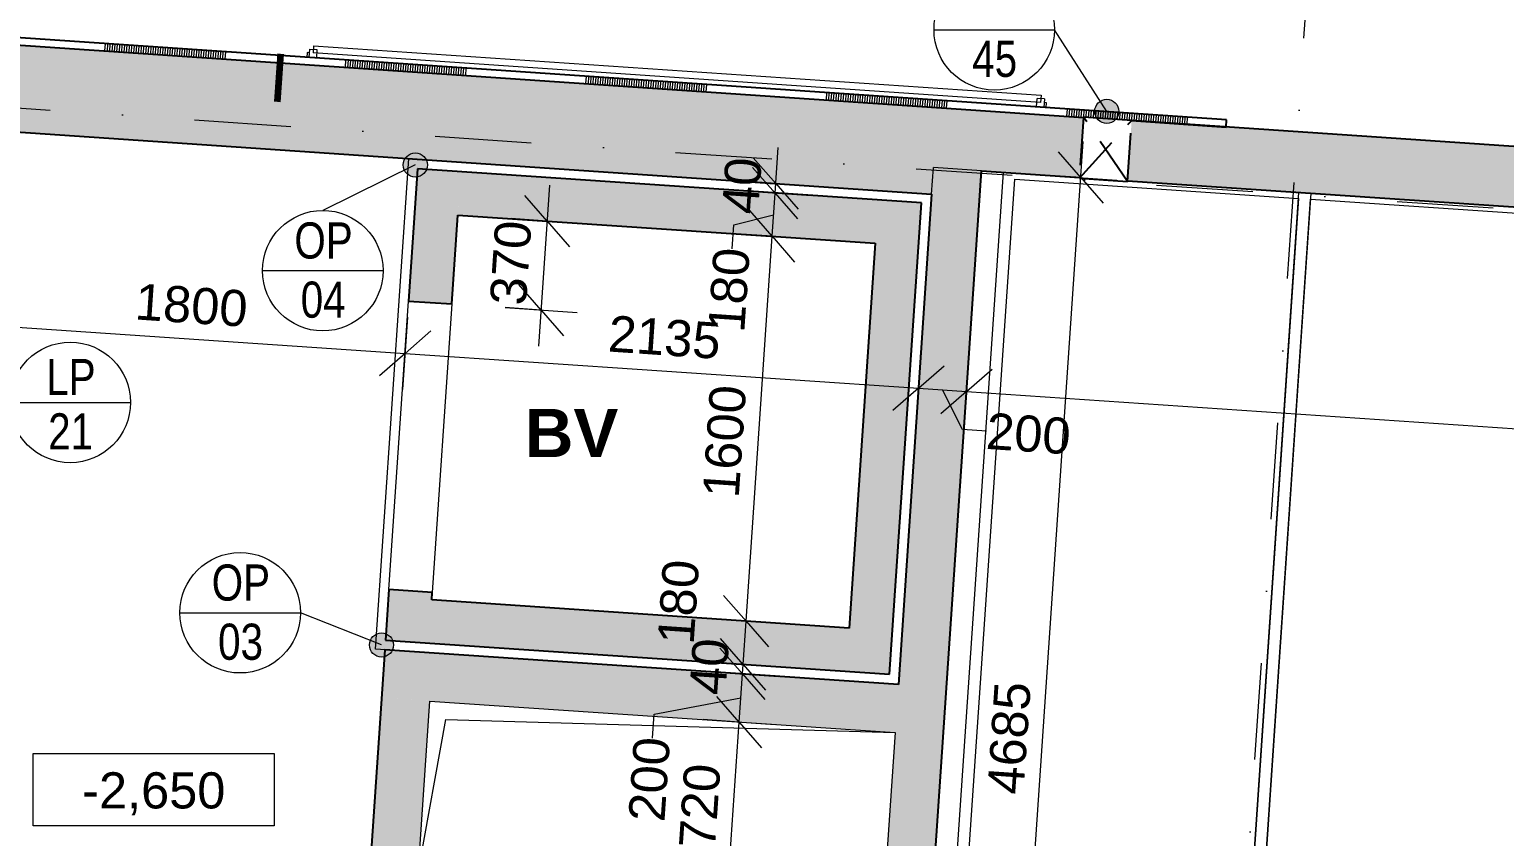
# Model space of a CAD drawing. Header units: millimetres. Extents: x -45523 to 44975, y -3459 to 74573.
# Drawn here: x 11066 to 17185, y 51960 to 55308 of the extents above; entities that cross this region are included whole.
import ezdxf

# ---------------------------------------------------------------- set-up
doc = ezdxf.new("R2010")
doc.units = ezdxf.units.MM
for name, pattern in [('HA_Dash_3mm-S1mm', [300, 200, -100]), ('HA_DashDot_10mm-S3mm', [1000, 400, -300, 0, -300]), ('HA_DashDot_6mm-S2mm', [600, 200, -200, 0, -200])]:
    doc.linetypes.add(name, pattern=pattern)
for name, color, linetype, lineweight in [('A-____-____-DIMS', 9, 'Continuous', 5), ('A-____-____-DIMS-100', 9, 'Continuous', 5), ('A-AREA-____-IDEN', 9, 'Continuous', 9), ('A-DETL-GENF-OTLN', 9, 'Continuous', 9), ('A-FLOR-____-OTLN', 9, 'Continuous', 9), ('A-FLOR-HRAL-IDEN', 9, 'Continuous', 9), ('A-GENM-____-IDEN', 9, 'Continuous', 9), ('A-GENM-____-MCUT', 9, 'HA_Dash_3mm-S1mm', 25), ('A-GENM-____-OTLN', 9, 'Continuous', 9), ('A-WALL-____-MCUT', 9, 'Continuous', 9), ('A-WALL-____-PATT', 9, 'Continuous', 25), ('C-PRKG-____-OTLN', 9, 'Continuous', 9), ('G-____-____-DIMS', 9, 'Continuous', 5), ('G-____-____-SYMB', 9, 'Continuous', 5), ('I-WALL-____-MCUT', 9, 'Continuous', 25), ('I-WALL-____-OTLN', 9, 'Continuous', 9), ('S-GRID-____-OTLN', 9, 'Continuous', 5)]:
    doc.layers.add(name, color=color, linetype=linetype, lineweight=lineweight)
doc.styles.add('Arial_2', font='arial.ttf', dxfattribs={"height": 150})
doc.styles.add('Arial_3', font='arial.ttf', dxfattribs={"width": 0.8, "height": 150})
doc.styles.add('Arial_B', font='arialbd.ttf', dxfattribs={"height": 200})
doc.dimstyles.new('Inner_Dimensions', dxfattribs={"dimscale": 304.8, "dimtxt": 153.03891, "dimasz": 0.656168, "dimexe": 0.492126, "dimexo": 0.0625, "dimgap": 0.065617, "dimtad": 1, "dimdec": 0, "dimzin": 0, "dimdsep": 46, "dimtxsty": 'Arial_2', "dimblk1": 'OBLIQUE', "dimblk2": 'OBLIQUE', "dimsah": 1, "dimcen": 0.09, "dimdle": 0.492126, "dimazin": 0, "dimtfac": 1, "dimtdec": 4, "dimtix": 1, "dimtmove": 0, "dimatfit": 3, "dimfxl": 0.492126, "dimfxlon": 1, "dimtvp": 1, "dimtolj": 1, "dimtzin": 0, "dimlwd": 9, "dimlwe": 9, "dimarcsym": 2})
doc.dimstyles.new('Inner_Dimensions_1', dxfattribs={"dimscale": 304.8, "dimtxt": 153.03891, "dimasz": 0.656168, "dimexe": 0.492126, "dimexo": 0.0625, "dimgap": 0.065617, "dimtad": 1, "dimdec": 0, "dimzin": 0, "dimdsep": 46, "dimtxsty": 'Arial_2', "dimblk1": 'OBLIQUE', "dimblk2": 'OBLIQUE', "dimsah": 1, "dimcen": 0.09, "dimdle": 0.492126, "dimazin": 0, "dimtfac": 1, "dimtdec": 4, "dimtix": 1, "dimtmove": 1, "dimatfit": 3, "dimfxl": 0.492126, "dimfxlon": 1, "dimtvp": 1, "dimtolj": 1, "dimtzin": 0, "dimlwd": 9, "dimlwe": 9, "dimarcsym": 2})
doc.dimstyles.new('Inner_Dimensions_2', dxfattribs={"dimscale": 304.8, "dimtxt": 153.03891, "dimasz": 0.656168, "dimexe": 0.492126, "dimexo": 0.0625, "dimgap": 0.065617, "dimtad": 1, "dimdec": 0, "dimzin": 0, "dimdsep": 46, "dimtxsty": 'Arial_2', "dimblk1": 'OBLIQUE', "dimblk2": 'OBLIQUE', "dimsah": 1, "dimcen": 0.09, "dimdle": 0.492126, "dimazin": 0, "dimtfac": 1, "dimtdec": 4, "dimtix": 1, "dimtmove": 2, "dimatfit": 3, "dimfxl": 0.492126, "dimfxlon": 1, "dimtvp": 1, "dimtolj": 1, "dimtzin": 0, "dimlwd": 9, "dimlwe": 9, "dimarcsym": 2})
doc.dimstyles.new('Inner_Dimensions_3', dxfattribs={"dimscale": 304.8, "dimtxt": 153.03891, "dimasz": 0.656168, "dimexe": 0.492126, "dimexo": 0.0625, "dimgap": 0.065617, "dimtad": 1, "dimdec": 0, "dimzin": 0, "dimdsep": 46, "dimtxsty": 'Arial_2', "dimblk1": 'OBLIQUE', "dimblk2": 'OBLIQUE', "dimsah": 1, "dimcen": 0.09, "dimdle": 0.492126, "dimazin": 0, "dimtfac": 1, "dimtdec": 4, "dimtix": 1, "dimtmove": 0, "dimatfit": 3, "dimfxl": 0.492126, "dimfxlon": 1, "dimtvp": 1, "dimtolj": 1, "dimtzin": 0, "dimlwd": 9, "dimlwe": 9, "dimarcsym": 2})

# ---------------------------------------------------------------- blocks, each defined once
blk = doc.blocks.new('HA_PA_Perpendicular_SingleStall - Generic-V4-1PP_GARAZ')
at = {"layer": 'C-PRKG-____-OTLN', "lineweight": 5}
for p, q in [((-25, 5025), (-25, 4930.5)), ((25, 5025), (-25, 5025)), ((25, 25), (25, 5025)), ((2475, 5025), (2525, 5025)), ((2475, 5025), (2475, 25)), ((2525, 5025), (2525, 0)), ((-25, 4330.5), (-25, 0)), ((2475, 25), (25, 25))]:
    blk.add_line(p, q, dxfattribs=at)
blk = doc.blocks.new('HA_PA_Perpendicular_SingleStall - Generic-V7-1PP_GARAZ')
at = {"layer": 'C-PRKG-____-OTLN', "lineweight": 5}
for p, q in [((-25, 0), (-25, -5025)), ((25, -25), (1205, -25)), ((25, -5025), (25, -25)), ((1205, -25), (1205, -5025)), ((1255, 0), (1255, -5025)), ((-25, -5025), (25, -5025)), ((1255, -5025), (1205, -5025))]:
    blk.add_line(p, q, dxfattribs=at)
blk = doc.blocks.new('HA_GM_Shaft_Rectangle - Default-2321898-1PP_GARAZ')
at = {"layer": 'A-DETL-GENF-OTLN'}
for p, q in [((72, -72), (1935, 0)), ((0, -720), (72, -72))]:
    blk.add_line(p, q, dxfattribs=at)
at = {"layer": 'A-GENM-____-OTLN'}
for p, q in [((0, -720), (0, 0)), ((0, 0), (1935, 0)), ((1935, 0), (1935, -720)), ((1935, -720), (0, -720))]:
    blk.add_line(p, q, dxfattribs=at)
blk = doc.blocks.new('HA_GM_Opening_Circle_WallBased - Default-2291619-1PP_GARAZ')
at = {"layer": 'A-GENM-____-MCUT'}
for p, q in [((225, 127.7), (25, 127.7)), ((25, 127.7), (25, -125.8)), ((225, 127.7), (25, -125.8)), ((25, 127.7), (225, -125.8)), ((225, -125.8), (225, 127.7)), ((25, -125.8), (225, -125.8))]:
    blk.add_line(p, q, dxfattribs=at)
blk = doc.blocks.new('Spot Elevations - Generic-448778-1PP_GARAZ')
at = {"layer": 'G-____-____-DIMS', "lineweight": 9}
for p, q in [((-5, 0), (-5, 3)), ((-5, 3), (5, 3)), ((5, 3), (5, 0)), ((5, 0), (-5, 0))]:
    blk.add_line(p, q, dxfattribs=at)
blk = doc.blocks.new('DIMBLOCK397-1PP_GARAZ')
at = {"layer": 'A-____-____-DIMS-100', "lineweight": 9}
for p, q in [((10838.1, 54235.7), (10817.8, 53936.4)), ((10827.9, 54086.1), (10838.1, 54235.7)), ((10827.9, 54086.1), (10934.5, 54179.1)), ((12634, 54113.8), (12613.7, 53814.5)), ((12623.8, 53964.2), (12634, 54113.8)), ((10827.9, 54086.1), (10721.4, 53993.1)), ((10827.9, 54086.1), (12623.8, 53964.2)), ((12623.8, 53964.2), (12730.4, 54057.2)), ((12623.8, 53964.2), (12517.3, 53871.2))]:
    blk.add_line(p, q, dxfattribs=at)
at = {"layer": 'A-____-____-DIMS-100', "color": 0, "lineweight": 9, "insert": (11510.2, 54255), "char_height": 150, "width": 553.765, "attachment_point": 1, "rotation": 356.11727, "line_spacing_factor": 0.941778, "style": 'Arial_2'}
blk.add_mtext('1800', dxfattribs=at)
blk = doc.blocks.new('_Oblique')
at = {"color": 0, "linetype": 'ByBlock', "lineweight": -2}
blk.add_line((-0.5, -0.5), (0.5, 0.5), dxfattribs=at)
blk = doc.blocks.new('DIMBLOCK398-1PP_GARAZ')
at = {"layer": 'A-____-____-DIMS-100', "lineweight": 9}
for p, q in [((12634, 54113.8), (12613.7, 53814.5)), ((12623.8, 53964.2), (12634, 54113.8)), ((12623.8, 53964.2), (12730.4, 54057.2)), ((12623.8, 53964.2), (12517.3, 53871.2)), ((12623.8, 53964.2), (14753.9, 53819.6)), ((14764.1, 53969.3), (14743.8, 53670)), ((14753.9, 53819.6), (14764.1, 53969.3)), ((14753.9, 53819.6), (14860.5, 53912.6)), ((14753.9, 53819.6), (14647.4, 53726.6))]:
    blk.add_line(p, q, dxfattribs=at)
at = {"layer": 'A-____-____-DIMS-100', "color": 0, "lineweight": 9, "insert": (13473.2, 54121.8), "char_height": 150, "width": 553.765, "attachment_point": 1, "rotation": 356.11727, "line_spacing_factor": 0.941778, "style": 'Arial_2'}
blk.add_mtext('2135', dxfattribs=at)
blk = doc.blocks.new('DIMBLOCK399-1PP_GARAZ')
at = {"layer": 'A-____-____-DIMS-100', "lineweight": 9}
for p, q in [((14764.1, 53969.3), (14743.8, 53670)), ((14753.9, 53819.6), (14764.1, 53969.3)), ((14963.6, 53955.7), (14943.3, 53656.4)), ((14953.5, 53806.1), (14963.6, 53955.7)), ((14753.9, 53819.6), (14860.5, 53912.6)), ((14953.5, 53806.1), (15060, 53899.1)), ((14753.9, 53819.6), (14647.4, 53726.6)), ((14753.9, 53819.6), (14953.5, 53806.1)), ((14953.5, 53806.1), (14846.9, 53713.1)), ((14936.2, 53647.8), (14853.7, 53812.8)), ((15036, 53641), (14936.2, 53647.8))]:
    blk.add_line(p, q, dxfattribs=at)
at = {"layer": 'A-____-____-DIMS-100', "color": 0, "lineweight": 9, "insert": (15041.2, 53717.8), "char_height": 150, "width": 415.324, "attachment_point": 1, "rotation": 356.11727, "line_spacing_factor": 0.941778, "style": 'Arial_2'}
blk.add_mtext('200', dxfattribs=at)
blk = doc.blocks.new('DIMBLOCK400-1PP_GARAZ')
at = {"layer": 'A-____-____-DIMS-100', "lineweight": 9}
for p, q in [((14963.6, 53955.7), (14943.3, 53656.4)), ((14953.5, 53806.1), (14963.6, 53955.7)), ((14953.5, 53806.1), (15060, 53899.1)), ((14953.5, 53806.1), (14846.9, 53713.1)), ((14953.5, 53806.1), (24486.5, 53159.1)), ((24496.7, 53308.7), (24476.4, 53009.4)), ((24486.5, 53159.1), (24496.7, 53308.7)), ((24486.5, 53159.1), (24593.1, 53252.1)), ((24486.5, 53159.1), (24380, 53066.1))]:
    blk.add_line(p, q, dxfattribs=at)
at = {"layer": 'A-____-____-DIMS-100', "color": 0, "lineweight": 9, "insert": (19846, 53689.2), "char_height": 150, "width": 553.765, "attachment_point": 1, "rotation": 356.11727, "line_spacing_factor": 0.941778, "style": 'Arial_2'}
blk.add_mtext('9555', dxfattribs=at)
blk = doc.blocks.new('DIMBLOCK440-1PP_GARAZ')
at = {"layer": 'A-____-____-DIMS-100', "lineweight": 9}
for p, q in [((14010.1, 52434.4), (13917.1, 52540.9)), ((13860.4, 52444.5), (14159.7, 52424.2)), ((14010.1, 52434.4), (13860.4, 52444.5)), ((13961.3, 51716), (14010.1, 52434.4)), ((14010.1, 52434.4), (14103.1, 52327.8)), ((13961.3, 51716), (13868.3, 51822.6)), ((13811.6, 51726.2), (14111, 51705.9)), ((13961.3, 51716), (13811.6, 51726.2)), ((13961.3, 51716), (14054.3, 51609.5))]:
    blk.add_line(p, q, dxfattribs=at)
at = {"layer": 'A-____-____-DIMS-100', "color": 0, "lineweight": 9, "insert": (13759.7, 51917.1), "char_height": 150, "width": 415.324, "attachment_point": 1, "rotation": 86.11727, "line_spacing_factor": 0.941778, "style": 'Arial_2'}
blk.add_mtext('720', dxfattribs=at)
blk = doc.blocks.new('DIMBLOCK441-1PP_GARAZ')
at = {"layer": 'A-____-____-DIMS-100', "lineweight": 9}
for p, q in [((14023.6, 52633.9), (13930.6, 52740.5)), ((13873.9, 52644.1), (14173.3, 52623.8)), ((14023.6, 52633.9), (13873.9, 52644.1)), ((14010.1, 52434.4), (14023.6, 52633.9)), ((14023.6, 52633.9), (14116.6, 52527.4)), ((13657.4, 52467.3), (14016.8, 52534.2)), ((14010.1, 52434.4), (13917.1, 52540.9)), ((13650.6, 52367.6), (13657.4, 52467.3)), ((13860.4, 52444.5), (14159.7, 52424.2)), ((14010.1, 52434.4), (13860.4, 52444.5)), ((14010.1, 52434.4), (14103.1, 52327.8))]:
    blk.add_line(p, q, dxfattribs=at)
at = {"layer": 'A-____-____-DIMS-100', "color": 0, "lineweight": 9, "insert": (13550.3, 52027.5), "char_height": 150, "width": 415.324, "attachment_point": 1, "rotation": 86.11727, "line_spacing_factor": 0.941778, "style": 'Arial_2'}
blk.add_mtext('200', dxfattribs=at)
blk = doc.blocks.new('DIMBLOCK442-1PP_GARAZ')
at = {"layer": 'A-____-____-DIMS-100', "lineweight": 9}
for p, q in [((14026.3, 52673.8), (13933.3, 52780.4)), ((14023.6, 52633.9), (13930.6, 52740.5)), ((13873.9, 52644.1), (14173.3, 52623.8)), ((14023.6, 52633.9), (13873.9, 52644.1)), ((13876.7, 52684), (14176, 52663.7)), ((14026.3, 52673.8), (13876.7, 52684)), ((14023.6, 52633.9), (14026.3, 52673.8)), ((14023.6, 52633.9), (14116.6, 52527.4)), ((14026.3, 52673.8), (14119.3, 52567.3))]:
    blk.add_line(p, q, dxfattribs=at)
at = {"layer": 'A-____-____-DIMS-100', "color": 0, "lineweight": 9, "insert": (13802.9, 52553.3), "char_height": 150, "width": 276.883, "attachment_point": 1, "rotation": 86.11727, "line_spacing_factor": 0.941778, "style": 'Arial_2'}
blk.add_mtext('40', dxfattribs=at)
blk = doc.blocks.new('DIMBLOCK443-1PP_GARAZ')
at = {"layer": 'A-____-____-DIMS-100', "lineweight": 9}
for p, q in [((14038.5, 52853.4), (13945.5, 52960)), ((13888.8, 52863.6), (14188.2, 52843.3)), ((14038.5, 52853.4), (13888.8, 52863.6)), ((14026.3, 52673.8), (14038.5, 52853.4)), ((14038.5, 52853.4), (14131.5, 52746.9)), ((14026.3, 52673.8), (13933.3, 52780.4)), ((13876.7, 52684), (14176, 52663.7)), ((14026.3, 52673.8), (13876.7, 52684)), ((14026.3, 52673.8), (14119.3, 52567.3))]:
    blk.add_line(p, q, dxfattribs=at)
at = {"layer": 'A-____-____-DIMS-100', "color": 0, "lineweight": 9, "insert": (13671.3, 52763.5), "char_height": 150, "width": 415.324, "attachment_point": 1, "rotation": 86.11727, "line_spacing_factor": 0.941778, "style": 'Arial_2'}
blk.add_mtext('180', dxfattribs=at)
blk = doc.blocks.new('DIMBLOCK444-1PP_GARAZ')
at = {"layer": 'A-____-____-DIMS-100', "lineweight": 9}
for p, q in [((14146.8, 54449.8), (14053.8, 54556.3)), ((13997.2, 54459.9), (14296.5, 54439.6)), ((14146.8, 54449.8), (13997.2, 54459.9)), ((14038.5, 52853.4), (14146.8, 54449.8)), ((14146.8, 54449.8), (14239.8, 54343.2)), ((14038.5, 52853.4), (13945.5, 52960)), ((13888.8, 52863.6), (14188.2, 52843.3)), ((14038.5, 52853.4), (13888.8, 52863.6)), ((14038.5, 52853.4), (14131.5, 52746.9))]:
    blk.add_line(p, q, dxfattribs=at)
at = {"layer": 'A-____-____-DIMS-100', "color": 0, "lineweight": 9, "insert": (13858.4, 53371.7), "char_height": 150, "width": 553.765, "attachment_point": 1, "rotation": 86.11727, "line_spacing_factor": 0.941778, "style": 'Arial_2'}
blk.add_mtext('1600', dxfattribs=at)
blk = doc.blocks.new('DIMBLOCK445-1PP_GARAZ')
at = {"layer": 'A-____-____-DIMS-100', "lineweight": 9}
for p, q in [((14159, 54629.3), (14066, 54735.9)), ((14009.4, 54639.5), (14308.7, 54619.2)), ((14159, 54629.3), (14009.4, 54639.5)), ((14146.8, 54449.8), (14159, 54629.3)), ((14159, 54629.3), (14252, 54522.8)), ((13988.3, 54497.6), (14152.9, 54539.5)), ((14146.8, 54449.8), (14053.8, 54556.3)), ((13981.5, 54397.9), (13988.3, 54497.6)), ((13997.2, 54459.9), (14296.5, 54439.6)), ((14146.8, 54449.8), (13997.2, 54459.9)), ((14146.8, 54449.8), (14239.8, 54343.2))]:
    blk.add_line(p, q, dxfattribs=at)
at = {"layer": 'A-____-____-DIMS-100', "color": 0, "lineweight": 9, "insert": (13881.3, 54057.8), "char_height": 150, "width": 415.324, "attachment_point": 1, "rotation": 86.11727, "line_spacing_factor": 0.941778, "style": 'Arial_2'}
blk.add_mtext('180', dxfattribs=at)
blk = doc.blocks.new('DIMBLOCK446-1PP_GARAZ')
at = {"layer": 'A-____-____-DIMS-100', "lineweight": 9}
for p, q in [((14161.7, 54669.2), (14068.7, 54775.8)), ((14159, 54629.3), (14171.9, 54818.9)), ((14159, 54629.3), (14066, 54735.9)), ((14012.1, 54679.4), (14311.4, 54659.1)), ((14161.7, 54669.2), (14012.1, 54679.4)), ((14161.7, 54669.2), (14254.7, 54562.7)), ((14009.4, 54639.5), (14308.7, 54619.2)), ((14159, 54629.3), (14009.4, 54639.5)), ((14159, 54629.3), (14252, 54522.8))]:
    blk.add_line(p, q, dxfattribs=at)
at = {"layer": 'A-____-____-DIMS-100', "color": 0, "lineweight": 9, "insert": (13938.3, 54548.7), "char_height": 150, "width": 276.883, "attachment_point": 1, "rotation": 86.11727, "line_spacing_factor": 0.941778, "style": 'Arial_2'}
blk.add_mtext('40', dxfattribs=at)
blk = doc.blocks.new('DIMBLOCK448-1PP_GARAZ')
at = {"layer": 'A-____-____-DIMS-100', "lineweight": 9}
for p, q in [((15110.4, 50019.3), (15437.8, 54843.2)), ((15427.7, 54693.6), (15334.7, 54800.1)), ((15278, 54703.7), (15577.3, 54683.4)), ((15427.7, 54693.6), (15278, 54703.7)), ((15427.7, 54693.6), (15520.7, 54587)), ((15110.4, 50019.3), (15017.4, 50125.9)), ((14960.8, 50029.5), (15260.1, 50009.2)), ((15110.4, 50019.3), (14960.8, 50029.5)), ((15110.4, 50019.3), (15203.4, 49912.8))]:
    blk.add_line(p, q, dxfattribs=at)
at = {"layer": 'A-____-____-DIMS-100', "color": 0, "lineweight": 9, "insert": (15039.2, 52140.8), "char_height": 150, "width": 553.765, "attachment_point": 1, "rotation": 86.11727, "line_spacing_factor": 0.941778, "style": 'Arial_2'}
blk.add_mtext('4685', dxfattribs=at)
blk = doc.blocks.new('HA_TAG_GM_Products - Generic-588599-1PP_GARAZ')
at = {"layer": 'A-GENM-____-IDEN'}
blk.add_line((-2.5, 0), (2.5, 0), dxfattribs=at)
blk.add_circle((0, 0), 2.5, dxfattribs=at)
blk = doc.blocks.new('DIMBLOCK511-1PP_GARAZ')
at = {"layer": 'A-____-____-DIMS-100', "lineweight": 9}
for p, q in [((13178.7, 53994.3), (13224, 54662.7)), ((13213.9, 54513.1), (13120.9, 54619.6)), ((13064.2, 54523.2), (13363.5, 54502.9)), ((13213.9, 54513.1), (13064.2, 54523.2)), ((13213.9, 54513.1), (13306.9, 54406.5)), ((13188.8, 54143.9), (13095.8, 54250.5)), ((13039.2, 54154.1), (13338.5, 54133.8)), ((13188.8, 54143.9), (13039.2, 54154.1)), ((13188.8, 54143.9), (13281.8, 54037.4))]:
    blk.add_line(p, q, dxfattribs=at)
at = {"layer": 'A-____-____-DIMS-100', "color": 0, "lineweight": 9, "insert": (12975.4, 54170.4), "char_height": 150, "width": 415.324, "attachment_point": 1, "rotation": 86.11727, "line_spacing_factor": 0.941778, "style": 'Arial_2'}
blk.add_mtext('370', dxfattribs=at)
blk = doc.blocks.new('HA_TAG_GM_Railings - Generic-2229991-1PP_GARAZ')
at = {"layer": 'A-FLOR-HRAL-IDEN'}
blk.add_line((-2.5, 0), (2.5, 0), dxfattribs=at)
blk.add_circle((0, 0), 2.5, dxfattribs=at)
blk = doc.blocks.new('DIMBLOCK556-1PP_GARAZ')
at = {"layer": 'A-____-____-DIMS-100', "lineweight": 9}
for p, q in [((15572.2, 55429.5), (15592.5, 55728.8)), ((15582.4, 55579.2), (15688.9, 55672.2)), ((15582.4, 55579.2), (15475.8, 55486.2)), ((15582.4, 55579.2), (15572.2, 55429.5)), ((15582.4, 55579.2), (19064.4, 55342.9)), ((19074.5, 55492.5), (19054.2, 55193.2)), ((19064.4, 55342.9), (19074.5, 55492.5)), ((19064.4, 55342.9), (19170.9, 55435.9)), ((19064.4, 55342.9), (18957.8, 55249.9))]:
    blk.add_line(p, q, dxfattribs=at)
at = {"layer": 'A-____-____-DIMS-100', "color": 0, "lineweight": 9, "insert": (17107.7, 55690.9), "char_height": 150, "width": 553.765, "attachment_point": 1, "rotation": 356.11727, "line_spacing_factor": 0.941778, "style": 'Arial_2'}
blk.add_mtext('3490', dxfattribs=at)

msp = doc.modelspace()

# ---------------------------------------------------------------- hatches: boundary and pattern name
at = {"layer": 'A-GENM-____-IDEN'}
h = msp.add_hatch(color=256, dxfattribs=at)
edge = h.paths.add_edge_path()
edge.add_arc((15535.3, 54968.2), 50, 0, 360)
h = msp.add_hatch(color=256, dxfattribs=at)
edge = h.paths.add_edge_path()
edge.add_arc((12666.5, 54745.7), 50, 0, 360)
h = msp.add_hatch(color=256, dxfattribs=at)
edge = h.paths.add_edge_path()
edge.add_arc((12526.3, 52754.1), 50, 0, 360)
at = {"layer": 'A-WALL-____-PATT', "lineweight": 5}
h = msp.add_hatch(dxfattribs=at)
h.set_pattern_fill('FP_5', color=256, angle=-90, style=0, pattern_type=2)
h.set_pattern_definition([(266.117, (10881.6, 55282.8), (997.7, -67.72), []), (266.117, (10871.6, 55283.4), (997.7, -67.72), []), (266.117, (10861.7, 55284.1), (997.7, -67.72), []), (266.117, (10851.7, 55284.8), (997.7, -67.72), []), (266.117, (10841.7, 55285.5), (997.7, -67.72), []), (266.117, (10831.7, 55286.2), (997.7, -67.72), []), (266.117, (10821.7, 55286.8), (997.7, -67.72), []), (266.117, (10811.8, 55287.5), (997.7, -67.72), []), (266.117, (10801.8, 55288.2), (997.7, -67.72), []), (266.117, (10791.8, 55288.9), (997.7, -67.72), []), (266.117, (10781.8, 55289.5), (997.7, -67.72), []), (266.117, (10771.9, 55290.2), (997.7, -67.72), []), (266.117, (10761.9, 55290.9), (997.7, -67.72), []), (266.117, (10751.9, 55291.6), (997.7, -67.72), []), (266.117, (10741.9, 55292.2), (997.7, -67.72), []), (266.117, (10731.9, 55292.9), (997.7, -67.72), []), (266.117, (10722, 55293.6), (997.7, -67.72), []), (266.117, (10712, 55294.3), (997.7, -67.72), []), (266.117, (10702, 55295), (997.7, -67.72), []), (266.117, (10692, 55295.6), (997.7, -67.72), []), (266.117, (10682.1, 55296.3), (997.7, -67.72), []), (266.117, (10672.1, 55297), (997.7, -67.72), []), (266.117, (10662.1, 55297.7), (997.7, -67.72), []), (266.117, (10652.1, 55298.3), (997.7, -67.72), []), (266.117, (10642.2, 55299), (997.7, -67.72), []), (266.117, (10632.2, 55299.7), (997.7, -67.72), []), (266.117, (10622.2, 55300.4), (997.7, -67.72), []), (266.117, (10612.2, 55301.1), (997.7, -67.72), []), (266.117, (10602.2, 55301.7), (997.7, -67.72), []), (266.117, (10592.3, 55302.4), (997.7, -67.72), []), (266.117, (10582.3, 55303.1), (997.7, -67.72), []), (266.117, (10572.3, 55303.8), (997.7, -67.72), []), (266.117, (10562.3, 55304.4), (997.7, -67.72), []), (266.117, (10552.4, 55305.1), (997.7, -67.72), []), (266.117, (10542.4, 55305.8), (997.7, -67.72), []), (266.117, (10532.4, 55306.5), (997.7, -67.72), []), (266.117, (10522.4, 55307.1), (997.7, -67.72), []), (266.117, (10512.5, 55307.8), (997.7, -67.72), []), (266.117, (10502.5, 55308.5), (997.7, -67.72), []), (266.117, (10492.5, 55309.2), (997.7, -67.72), []), (266.117, (10482.5, 55309.9), (997.7, -67.72), []), (266.117, (10472.5, 55310.5), (997.7, -67.72), []), (266.117, (10462.6, 55311.2), (997.7, -67.72), []), (266.117, (10452.6, 55311.9), (997.7, -67.72), []), (266.117, (10442.6, 55312.6), (997.7, -67.72), []), (266.117, (10432.6, 55313.2), (997.7, -67.72), []), (266.117, (10422.7, 55313.9), (997.7, -67.72), []), (266.117, (10412.7, 55314.6), (997.7, -67.72), []), (266.117, (10402.7, 55315.3), (997.7, -67.72), []), (266.117, (10392.7, 55315.9), (997.7, -67.72), []), (266.117, (10382.8, 55316.6), (997.7, -67.72), [])])
h.paths.add_polyline_path([(16030.2, 54903.3), (16032.3, 54933.2), (5731, 55632.3), (5728.9, 55602.4), (15659.4, 54928.4)])
at = {"layer": 'A-WALL-____-PATT', "lineweight": 9}
for points in [[(14808.6, 54625.3), (14833, 54984.5), (6976.1, 55517.8), (6951.7, 55158.6), (13458, 54717)], [(14574.2, 54420.7), (14586.4, 54600.3), (12855.4, 54717.8), (12843.2, 54538.2), (13458, 54496.5)], [(14698.3, 50047.3), (15015.6, 54721.5), (14816, 54735.1), (14498.8, 50060.8)], [(14633.3, 52632.6), (14766, 54588.1), (14586.4, 54600.3), (14453.7, 52644.8)], [(14453.7, 52644.8), (14465.9, 52824.4), (12734.8, 52941.9), (12722.7, 52762.3), (13458, 52712.4)], [(14656.9, 52390.5), (14670.5, 52590), (12540.4, 52734.6), (12526.8, 52535.1), (13458, 52471.9)], [(12669.8, 51688.4), (12726.4, 52521.5), (12526.8, 52535.1), (12470.3, 51702)]]:
    msp.add_hatch(color=256, dxfattribs=at).paths.add_polyline_path(points)
h = msp.add_hatch(color=256, dxfattribs=at)
h.paths.add_polyline_path([(24798.1, 54057.6), (24815, 54307), (19764, 54649.8), (19747.1, 54400.4), (24548.7, 54074.5)])
h.paths.add_polyline_path([(19547.6, 54414), (19564.5, 54663.4), (15638.5, 54929.8), (15621.6, 54680.4), (19547.5, 54414)])
h.paths.add_polyline_path([(15422.1, 54694), (15439, 54943.4), (14833, 54984.5), (14816, 54735.1), (15421.9, 54694)])
h = msp.add_hatch(color=256, dxfattribs=at)
h.paths.add_polyline_path([(12722.7, 52762.3), (12736.9, 52971.8), (12557.3, 52984), (12543.1, 52774.5)])
h.paths.add_polyline_path([(12818.1, 54169.1), (12855.4, 54717.8), (12675.8, 54730), (12638.5, 54181.3)])

# ---------------------------------------------------------------- linework, layer by layer
at = {"layer": 'A-FLOR-____-OTLN'}
for p, q in [((12217.8, 55212.1), (12216.4, 55192.2)), ((12227.4, 55211.5), (12217.8, 55212.1)), ((15285.3, 55003.9), (15275.4, 55004.6)), ((15284, 54984), (15285.3, 55003.9)), ((12500.9, 52737.4), (12639, 54772.6)), ((14670.5, 52590.1), (12500.9, 52737.4))]:
    msp.add_line(p, q, dxfattribs=at)
at = {"layer": 'A-GENM-____-IDEN'}
for p, q in [((15535.3, 54968.2), (15318.5, 55306.7)), ((12666.5, 54745.7), (12282.7, 54557.3)), ((12526.3, 52754.1), (12189.8, 52888))]:
    msp.add_line(p, q, dxfattribs=at)
for centre in [(15535.3, 54968.2), (12666.5, 54745.7), (12526.3, 52754.1)]:
    msp.add_circle(centre, 50, dxfattribs=at)
at = {"layer": 'A-WALL-____-MCUT', "lineweight": 25}
for p, q in [((6951.7, 55158.6), (14808.6, 54625.3)), ((19564.5, 54663.4), (15638.5, 54929.8)), ((15015.6, 54721.5), (15422.1, 54694)), ((15621.6, 54680.4), (19547.6, 54414))]:
    msp.add_line(p, q, dxfattribs=at)
at = {"layer": 'A-WALL-____-MCUT'}
for p in [(14808.6, 54625.3), (15015.6, 54721.5)]:
    msp.add_line(p, (14816, 54735.1), dxfattribs=at)
at = {"layer": 'G-____-____-SYMB', "linetype": 'HA_DashDot_6mm-S2mm', "lineweight": 100}
msp.add_line((12310.5, 58200.7), (12068.4, 54632.5), dxfattribs=at)
at = {"layer": 'I-WALL-____-MCUT'}
for p, q in [((16032.3, 54933.2), (5731, 55632.3)), ((6574.4, 55545), (15439, 54943.4)), ((15638.5, 54929.8), (16030.2, 54903.3)), ((16030.2, 54903.3), (16032.3, 54933.2)), ((12675.8, 54730), (12638.5, 54181.3)), ((14766, 54588.1), (12675.8, 54730)), ((14681.4, 49797.9), (15015.6, 54721.5)), ((14633.3, 52632.6), (14766, 54588.1)), ((14808.6, 54625.3), (14670.5, 52590)), ((12818.1, 54169.1), (12843.2, 54538.2)), ((12843.2, 54538.2), (14574.2, 54420.7)), ((14574.2, 54420.7), (14465.9, 52824.4)), ((12638.5, 54181.3), (12818.1, 54169.1)), ((12557.3, 52984), (12543.1, 52774.5)), ((12736.9, 52971.8), (12557.3, 52984)), ((12734.8, 52941.9), (12736.9, 52971.8)), ((14465.9, 52824.4), (12734.8, 52941.9)), ((12543.1, 52774.5), (14633.3, 52632.6)), ((12540.4, 52734.6), (12470.3, 51702)), ((14670.5, 52590), (12540.4, 52734.6))]:
    msp.add_line(p, q, dxfattribs=at)
at = {"layer": 'I-WALL-____-OTLN'}
for p, q in [((12226, 55191.5), (12228.4, 55226.4)), ((12228.4, 55226.4), (12258.3, 55224.4)), ((12244.4, 55240.4), (12242.3, 55210.5)), ((15260.4, 55005.6), (12242.3, 55210.5)), ((12244.4, 55240.4), (15262.4, 55035.6)), ((12258.3, 55224.4), (12255.9, 55189.5)), ((15244.1, 54986.7), (15246.4, 55021.6)), ((15276.4, 55019.6), (15246.4, 55021.6)), ((15262.4, 55035.6), (15260.4, 55005.6)), ((15276.4, 55019.6), (15274, 54984.7)), ((12557.3, 52984), (12638.5, 54181.3)), ((12818.1, 54169.1), (12736.9, 52971.8))]:
    msp.add_line(p, q, dxfattribs=at)
at = {"layer": 'S-GRID-____-OTLN', "linetype": 'HA_DashDot_10mm-S3mm', "lineweight": 9}
for p, q in [((14998.9, 35316.3), (16438.7, 56530.3)), ((-5211.9, 56084.4), (26730, 53916.5))]:
    msp.add_line(p, q, dxfattribs=at)

# ---------------------------------------------------------------- block references
at = {"layer": 'A-FLOR-HRAL-IDEN', "xscale": 99.99999999999993, "yscale": 99.99999999999993, "zscale": 99.99999999999993}
msp.add_blockref('HA_TAG_GM_Railings - Generic-2229991-1PP_GARAZ', (11234.9, 53760.6), dxfattribs=at)
at = {"layer": 'A-GENM-____-IDEN', "xscale": 99.99999999999993, "yscale": 99.99999999999993, "zscale": 99.99999999999993}
for p in [(15068.5, 55306.7), (12282.7, 54307.3), (11939.8, 52888)]:
    msp.add_blockref('HA_TAG_GM_Products - Generic-588599-1PP_GARAZ', p, dxfattribs=at)
at = {"layer": 'A-GENM-____-OTLN', "linetype": 'HA_Dash_3mm-S1mm', "lineweight": 25, "rotation": 176.1172724189429}
msp.add_blockref('HA_GM_Opening_Circle_WallBased - Default-2291619-1PP_GARAZ', (15655, 54803.4), dxfattribs=at)
at = {"layer": 'A-GENM-____-OTLN', "lineweight": 5, "rotation": 356.1172724189428}
msp.add_blockref('HA_GM_Shaft_Rectangle - Default-2321898-1PP_GARAZ', (12726.4, 52521.5), dxfattribs=at)
at = {"layer": 'C-PRKG-____-OTLN'}
for name, p, rotation in [('HA_PA_Perpendicular_SingleStall - Generic-V7-1PP_GARAZ', (15130.3, 54713.8), 356.1172724189433), ('HA_PA_Perpendicular_SingleStall - Generic-V4-1PP_GARAZ', (18851.8, 54461.2), 176.1172724189431)]:
    msp.add_blockref(name, p, dxfattribs=dict(at, rotation=rotation))
at = {"layer": 'G-____-____-DIMS', "lineweight": 9, "xscale": 99.99999999999993, "yscale": 99.99999999999993, "zscale": 99.99999999999993}
msp.add_blockref('Spot Elevations - Generic-448778-1PP_GARAZ', (11580.6, 52004.1), dxfattribs=at)

# ---------------------------------------------------------------- texts
at = {"layer": 'A-AREA-____-IDEN', "lineweight": 5, "insert": (13120.8, 53733.8), "char_height": 200, "width": 481.012, "attachment_point": 1, "style": 'Arial_B'}
msp.add_mtext('BV', dxfattribs=at)
at = {"layer": 'A-FLOR-HRAL-IDEN', "lineweight": 5, "char_height": 150, "attachment_point": 1, "style": 'Arial_3'}
for s, insert, width in [('LP', (11135.3, 53940.8), 250.126), ('21', (11143.3, 53715.4), 230.886)]:
    msp.add_mtext(s, dxfattribs=dict(at, insert=insert, width=width))
at = {"layer": 'A-GENM-____-IDEN', "lineweight": 5, "char_height": 150, "attachment_point": 1, "style": 'Arial_3'}
for s, insert, width in [('45', (14976.9, 55261.4), 230.886), ('OP', (12164.7, 54507.6), 295.021), ('04', (12191.1, 54262.1), 230.886), ('OP', (11821.8, 53088.2), 295.021), ('03', (11848.2, 52842.7), 230.886)]:
    msp.add_mtext(s, dxfattribs=dict(at, insert=insert, width=width))

# ---------------------------------------------------------------- dimensions: what is measured, and where the dimension line sits
at = {"layer": 'A-____-____-DIMS', "lineweight": 9}
for base, p1, p2, angle, dimstyle, override, picture, middle in [((19064.4, 55342.9), (15572.2, 55429.5), (19074.5, 55492.5), 356.11727, 'Inner_Dimensions_3', {"dimpost": '<>', "dimfxl": 3502.871199}, 'DIMBLOCK556-1PP_GARAZ', (17329.9, 55557.4)), ((15427.7, 54693.6), (14960.8, 50029.5), (15278, 54703.7), 86.11727, 'Inner_Dimensions_3', {"dimpost": '<>', "dimfxl": 4685}, 'DIMBLOCK448-1PP_GARAZ', (15172.7, 52363)), ((14161.7, 54669.2), (14009.4, 54639.5), (14012.1, 54679.4), 86.11727, 'Inner_Dimensions_3', {"dimpost": '<>', "dimfxl": 40}, 'DIMBLOCK446-1PP_GARAZ', (14064, 54655.8)), ((13213.9, 54513.1), (13039.2, 54154.1), (13064.2, 54523.2), 86.11727, 'Inner_Dimensions_3', {"dimpost": '<>', "dimfxl": 370}, 'DIMBLOCK511-1PP_GARAZ', (13104.9, 54335)), ((12623.8, 53964.2), (10838.1, 54235.7), (12634, 54113.8), 356.11727, 'Inner_Dimensions', {"dimpost": '<>', "dimfxl": 1800}, 'DIMBLOCK397-1PP_GARAZ', (11732.4, 54121.5)), ((14753.9, 53819.6), (12634, 54113.8), (14764.1, 53969.3), 356.11727, 'Inner_Dimensions', {"dimpost": '<>', "dimfxl": 2135}, 'DIMBLOCK398-1PP_GARAZ', (13695.4, 53988.3)), ((14026.3, 52673.8), (13873.9, 52644.1), (13876.7, 52684), 86.11727, 'Inner_Dimensions_3', {"dimpost": '<>', "dimfxl": 40}, 'DIMBLOCK442-1PP_GARAZ', (13928.6, 52660.4)), ((14010.1, 52434.4), (13811.6, 51726.2), (13860.4, 52444.5), 86.11727, 'Inner_Dimensions_3', {"dimpost": '<>', "dimfxl": 720}, 'DIMBLOCK440-1PP_GARAZ', (13889.3, 52081.8))]:
    dim = msp.add_linear_dim(base=base, p1=p1, p2=p2, angle=angle, dimstyle=dimstyle, override=override, dxfattribs=at)
    dim.commit()
    dim.dimension.update_dxf_attribs({"geometry": picture, "text_midpoint": middle})
for base, p1, p2, angle, dimstyle, override, picture, middle, turn in [((14159, 54629.3), (13997.2, 54459.9), (14009.4, 54639.5), 86.11727, 'Inner_Dimensions_1', {"dimpost": '<>', "dimfxl": 180}, 'DIMBLOCK445-1PP_GARAZ', (13995.1, 54258.2), 86.11727), ((14146.8, 54449.8), (13888.8, 52863.6), (13997.2, 54459.9), 86.11727, 'Inner_Dimensions_2', {"dimpost": '<>', "dimfxl": 1600}, 'DIMBLOCK444-1PP_GARAZ', (13977, 53641.2), 86.11727), ((14953.5, 53806.1), (14764.1, 53969.3), (14963.6, 53955.7), 356.11727, 'Inner_Dimensions_1', {"dimpost": '<>', "dimfxl": 200}, 'DIMBLOCK399-1PP_GARAZ', (15241.6, 53604), 356.11727), ((24486.5, 53159.1), (14963.6, 53955.7), (24496.7, 53308.7), 356.11727, 'Inner_Dimensions_2', {"dimpost": '<>', "dimfxl": 9555}, 'DIMBLOCK400-1PP_GARAZ', (20115.5, 53570.7), 356.11727), ((14038.5, 52853.4), (13876.7, 52684), (13888.8, 52863.6), 86.11727, 'Inner_Dimensions_2', {"dimpost": '<>', "dimfxl": 180}, 'DIMBLOCK443-1PP_GARAZ', (13785.1, 52964), 86.11727), ((14023.6, 52633.9), (13860.4, 52444.5), (13873.9, 52644.1), 86.11727, 'Inner_Dimensions_1', {"dimpost": '<>', "dimfxl": 200}, 'DIMBLOCK441-1PP_GARAZ', (13664.2, 52227.9), 86.11727)]:
    dim = msp.add_linear_dim(base=base, p1=p1, p2=p2, angle=angle, dimstyle=dimstyle, override=override, dxfattribs=at)
    dim.commit()
    dim.dimension.update_dxf_attribs({"geometry": picture, "text_midpoint": middle, "dimtype": 160, "text_rotation": turn})

# ---------------------------------------------------------------- next in the draw order: texts
at = {"layer": 'G-____-____-DIMS', "lineweight": 9, "insert": (11284.4, 52225.9), "char_height": 150, "width": 710.695, "attachment_point": 1, "line_spacing_factor": 0.941778, "style": 'Arial_2', "bg_fill": 3, "box_fill_scale": 1.25, "bg_fill_color": 256, "bg_fill_true_color": 13158600, "bg_fill_transparency": 0}
msp.add_mtext('-2,650', dxfattribs=at)

doc.saveas('drawing.dxf')
